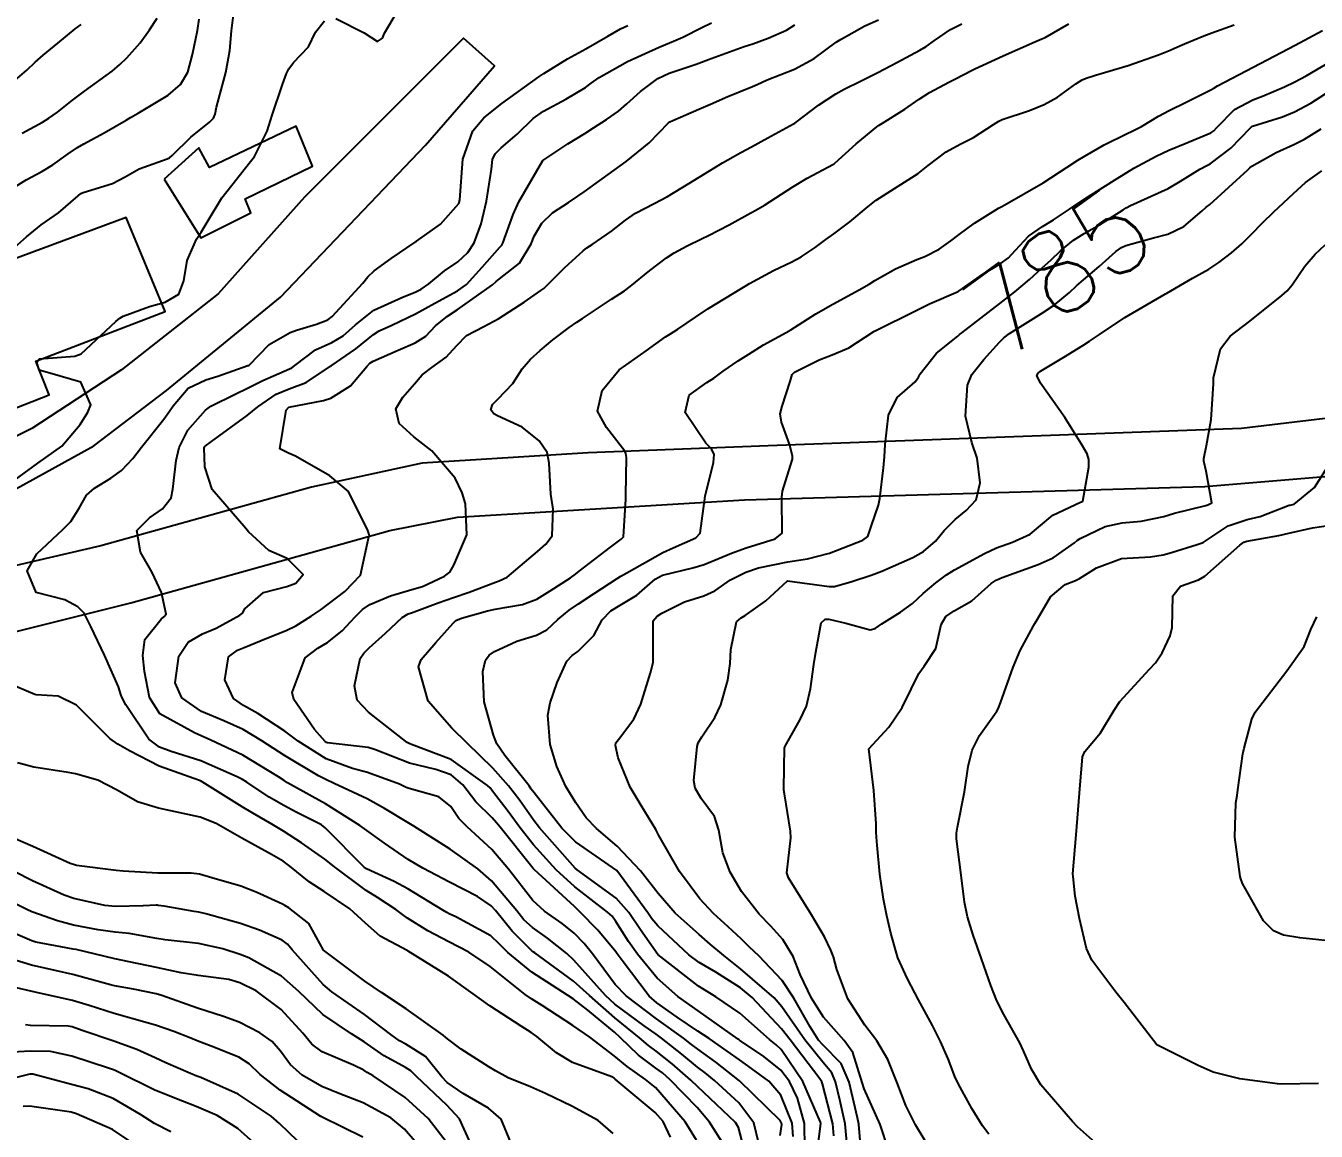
# Model space of a CAD drawing. Header units: metres. Extents: x 318500 to 325275, y 7408834 to 7428799.
# Drawn here: x 322511.4 to 322573.3, y 7422162.9 to 7422215.9 of the extents above; entities that cross this region are included whole.
import ezdxf
from ezdxf.enums import TextEntityAlignment as Align

# ---------------------------------------------------------------- set-up
doc = ezdxf.new("R2010")
doc.units = ezdxf.units.M
doc.header["$MEASUREMENT"] = 0
for name, color, linetype in [('Cotas', 45, 'Continuous'), ('Curvas de Nivel 1m', 11, 'Continuous'), ('Curvas de Nivel 5m', 15, 'Continuous'), ('Edificações', 30, 'Continuous'), ('Vias Primárias', 230, 'Continuous'), ('Vias Secundárias', 230, 'Continuous')]:
    doc.layers.add(name, color=color, linetype=linetype)
doc.styles.add('Style-STANDARD', font='STANDARD.shx')

msp = doc.modelspace()

# ---------------------------------------------------------------- linework, layer by layer
at = {"layer": 'Curvas de Nivel 1m', "flags": 128}
for points, elevation in [([(322510.261, 7422207.788), (322511.41, 7422208.512), (322512.157, 7422208.914), (322512.688, 7422209.229), (322513.426, 7422209.747), (322513.862, 7422210.056), (322514.178, 7422210.241), (322515.144, 7422210.767), (322516.195, 7422211.376), (322516.409, 7422211.495), (322516.775, 7422211.701), (322518.209, 7422212.568), (322518.808, 7422213.08), (322519.152, 7422213.671), (322519.385, 7422214.516), (322519.616, 7422215.666), (322519.709, 7422216.214)], 773), ([(322510.73, 7422205.162), (322511.426, 7422205.77), (322512.126, 7422206.343), (322512.965, 7422206.918), (322513.897, 7422207.742), (322514.031, 7422207.851), (322514.142, 7422207.903), (322515.543, 7422208.326), (322516.154, 7422208.652), (322516.822, 7422209.038), (322518.167, 7422209.507), (322518.285, 7422209.562), (322518.413, 7422209.678), (322519.301, 7422210.551), (322520.194, 7422211.269), (322520.39, 7422211.465), (322520.462, 7422211.656), (322520.535, 7422211.987), (322520.988, 7422213.648), (322521.166, 7422214.716), (322521.245, 7422215.645), (322521.363, 7422216.544)], 774), ([(322511.219, 7422210.74), (322512.193, 7422211.268), (322512.494, 7422211.459), (322512.906, 7422211.753), (322513.624, 7422212.327), (322514.21, 7422212.765), (322515.533, 7422213.72), (322515.902, 7422214.038), (322516.23, 7422214.359), (322516.872, 7422215.069), (322517.316, 7422215.694), (322517.691, 7422216.256)], 772), ([(322547.551, 7422162.689), (322547.631, 7422163.207), (322547.626, 7422163.279), (322547.562, 7422163.407), (322545.608, 7422165.31), (322544.475, 7422166.197), (322543.605, 7422166.819), (322543.309, 7422167.045), (322542.922, 7422167.347), (322541.624, 7422168.286), (322540.172, 7422169.382), (322539.648, 7422169.919), (322538.556, 7422171.401), (322538.157, 7422171.887), (322537.68, 7422172.384), (322537.109, 7422172.85), (322536.265, 7422173.434), (322535.698, 7422173.95), (322534.534, 7422175.458), (322533.734, 7422176.405), (322532.544, 7422177.482), (322532.157, 7422177.889), (322531.76, 7422178.458), (322531.189, 7422178.93), (322529.768, 7422179.319), (322529.625, 7422179.378), (322529.313, 7422179.527), (322527.778, 7422180.089), (322527.058, 7422180.28), (322525.788, 7422180.744), (322524.45, 7422181.59), (322523.807, 7422182.078), (322522.518, 7422182.921), (322521.825, 7422183.3), (322521.346, 7422183.635), (322520.938, 7422184.54), (322521.109, 7422185.637), (322521.536, 7422185.952), (322521.857, 7422186.091), (322522.939, 7422186.538), (322523.87, 7422186.906), (322524.336, 7422187.13), (322525.079, 7422187.588), (322525.557, 7422187.912), (322525.889, 7422188.155), (322526.691, 7422188.775), (322527.44, 7422189.557), (322527.853, 7422191.475), (322527.837, 7422191.551), (322527.793, 7422191.692), (322526.868, 7422193.566), (322525.971, 7422194.311), (322524.32, 7422195.261), (322523.987, 7422195.408), (322523.563, 7422195.606), (322523.867, 7422197.46), (322523.993, 7422197.6), (322525.665, 7422197.934), (322526.017, 7422198.045), (322526.962, 7422198.63), (322527.734, 7422199.555), (322527.884, 7422199.711), (322528.044, 7422199.808), (322529.243, 7422200.341), (322530.058, 7422200.689), (322530.566, 7422201.011), (322531.033, 7422201.51), (322531.603, 7422201.976), (322532.078, 7422202.277), (322533.768, 7422203.475), (322533.937, 7422203.627), (322534.094, 7422203.768), (322535.051, 7422204.511), (322535.62, 7422205.447), (322535.767, 7422205.804), (322536.135, 7422206.43), (322536.645, 7422206.932), (322537.407, 7422207.427), (322537.855, 7422207.721), (322538.155, 7422207.934), (322540.17, 7422209.39), (322541.274, 7422210.283), (322542.198, 7422211.236), (322542.266, 7422211.292), (322542.41, 7422211.358), (322543.664, 7422211.89), (322544.212, 7422212.143), (322545.041, 7422212.504), (322546.225, 7422212.983), (322546.448, 7422213.085), (322546.933, 7422213.299), (322548.235, 7422213.82), (322549.183, 7422214.328), (322550.248, 7422215.103), (322550.478, 7422215.257), (322551.612, 7422215.887), (322552.264, 7422216.185)], 779), ([(322510.209, 7422212.704), (322511.438, 7422213.772), (322511.842, 7422214.15), (322512.231, 7422214.49), (322512.93, 7422215.062), (322513.751, 7422215.745), (322514.039, 7422215.956)], 771), ([(322545.27, 7422161.576), (322544.17, 7422163.324), (322543.57, 7422164.025), (322542.276, 7422165.35), (322541.92, 7422165.683), (322541.596, 7422165.917), (322540.76, 7422166.531), (322539.88, 7422167.386), (322539.614, 7422167.639), (322538.331, 7422168.701), (322537.637, 7422169.237), (322537.359, 7422169.414), (322535.656, 7422170.52), (322534.507, 7422171.457), (322534.092, 7422171.881), (322533.678, 7422172.254), (322532.003, 7422173.17), (322531.688, 7422173.315), (322531.574, 7422173.377), (322531.381, 7422173.495), (322529.705, 7422174.513), (322529.048, 7422174.868), (322527.719, 7422175.473), (322527.606, 7422175.551), (322525.748, 7422177.434), (322525.564, 7422177.573), (322524.354, 7422178.189), (322523.759, 7422178.504), (322523.064, 7422178.911), (322521.98, 7422179.627), (322521.772, 7422179.754), (322521.525, 7422179.881), (322519.785, 7422180.647), (322518.365, 7422181.098), (322517.794, 7422181.307), (322517.291, 7422181.688), (322516.19, 7422183.339), (322515.991, 7422183.708), (322515.949, 7422183.826), (322515.835, 7422184.205), (322515.168, 7422185.717), (322514.501, 7422187.093), (322514.181, 7422187.727), (322513.885, 7422188.039), (322513.266, 7422188.363), (322511.894, 7422188.722), (322511.452, 7422189.767), (322511.918, 7422190.576), (322513.165, 7422191.741), (322513.547, 7422192.125), (322513.946, 7422192.764), (322514.298, 7422193.383), (322514.686, 7422193.723), (322515.474, 7422194.209), (322515.973, 7422194.576), (322516.529, 7422195.154), (322516.94, 7422195.696), (322518.004, 7422197.035), (322518.275, 7422197.41), (322518.45, 7422197.676), (322519.18, 7422198.511), (322520.029, 7422198.911), (322520.589, 7422199.094), (322522.04, 7422199.599), (322522.06, 7422199.609), (322522.091, 7422199.629), (322523.059, 7422200.611), (322524.064, 7422201.188), (322524.365, 7422201.298), (322525.32, 7422201.588), (322525.865, 7422201.79), (322526.074, 7422201.95), (322527.554, 7422203.558), (322527.794, 7422203.856), (322528.099, 7422204.151), (322528.905, 7422204.741), (322530.057, 7422205.521), (322530.093, 7422205.548), (322530.121, 7422205.562), (322531.267, 7422206.375), (322532.148, 7422207.379), (322532.181, 7422207.468), (322532.189, 7422207.499), (322532.193, 7422207.542), (322532.345, 7422209.497), (322532.825, 7422210.856), (322533.355, 7422211.483), (322534.207, 7422212.162), (322535.981, 7422213.444), (322536.232, 7422213.605), (322537.362, 7422214.305), (322538.244, 7422214.789), (322539.296, 7422215.404), (322539.896, 7422215.755), (322540.258, 7422215.905)], 776), ([(322546.02, 7422161.303), (322545.556, 7422163.072), (322545.413, 7422163.311), (322543.586, 7422165.038), (322543.273, 7422165.335), (322542.374, 7422166.129), (322541.604, 7422166.726), (322541.247, 7422167.006), (322540.809, 7422167.372), (322539.624, 7422168.33), (322538.407, 7422169.402), (322537.65, 7422170.088), (322535.788, 7422171.438), (322535.718, 7422171.487), (322535.671, 7422171.525), (322534.71, 7422172.484), (322533.914, 7422173.467), (322533.694, 7422173.704), (322533.039, 7422174.137), (322531.71, 7422174.837), (322530.417, 7422175.51), (322529.726, 7422175.916), (322528.58, 7422176.694), (322527.746, 7422177.302), (322527.4, 7422177.553), (322525.76, 7422178.582), (322525.125, 7422178.941), (322523.938, 7422179.597), (322523.772, 7422179.701), (322523.502, 7422179.876), (322521.789, 7422180.925), (322520.258, 7422181.645), (322519.803, 7422181.843), (322519.474, 7422181.986), (322517.818, 7422182.906), (322517.313, 7422183.688), (322517.084, 7422184.933), (322517.001, 7422185.693), (322517.093, 7422186.46), (322517.877, 7422187.45), (322518.009, 7422187.548), (322518.122, 7422187.676), (322517.896, 7422188.724), (322517.451, 7422189.687), (322516.884, 7422190.66), (322516.719, 7422191.698), (322517.325, 7422192.303), (322517.946, 7422192.734), (322518.361, 7422193.267), (322518.445, 7422193.675), (322518.607, 7422195.047), (322518.742, 7422195.672), (322519.161, 7422196.506), (322520.008, 7422197.47), (322520.268, 7422197.656), (322521.433, 7422198.224), (322522.023, 7422198.511), (322522.756, 7422198.892), (322524.038, 7422199.448), (322524.144, 7422199.494), (322524.287, 7422199.598), (322525.277, 7422200.362), (322526.057, 7422200.713), (322526.609, 7422201.025), (322527.203, 7422201.563), (322528.077, 7422202.262), (322529.424, 7422202.87), (322530.086, 7422203.139), (322530.339, 7422203.266), (322530.715, 7422203.514), (322531.46, 7422204.146), (322532.106, 7422204.584), (322532.581, 7422205.025), (322532.884, 7422205.489), (322533.219, 7422206.398), (322533.483, 7422207.48), (322533.715, 7422209.027), (322533.771, 7422209.476), (322533.889, 7422209.76), (322534.179, 7422210.044), (322534.955, 7422210.692), (322535.72, 7422211.447), (322536.206, 7422211.807), (322537.275, 7422212.369), (322538.223, 7422212.937), (322538.5, 7422213.142), (322538.879, 7422213.41), (322540.238, 7422214.186), (322541.751, 7422214.873), (322542.247, 7422215.076), (322542.449, 7422215.157), (322542.886, 7422215.354), (322543.796, 7422215.805), (322544.26, 7422216.035)], 777), ([(322546.532, 7422162.309), (322546.294, 7422163.299), (322545.574, 7422164.252), (322544.406, 7422165.322), (322543.955, 7422165.687), (322543.596, 7422165.966), (322542.839, 7422166.584), (322541.872, 7422167.357), (322541.613, 7422167.549), (322541.038, 7422167.95), (322539.634, 7422168.979), (322539.178, 7422169.395), (322537.665, 7422171.091), (322537.332, 7422171.415), (322536.395, 7422172.15), (322535.682, 7422172.666), (322535.273, 7422173.033), (322534.928, 7422173.451), (322533.711, 7422174.889), (322533.063, 7422175.477), (322531.734, 7422176.414), (322529.997, 7422177.516), (322529.839, 7422177.608), (322529.751, 7422177.658), (322528.59, 7422178.369), (322527.763, 7422178.821), (322526.17, 7422179.566), (322525.773, 7422179.749), (322525.421, 7422179.93), (322523.79, 7422180.913), (322522.704, 7422181.616), (322521.808, 7422182.154), (322520.892, 7422182.561), (322519.82, 7422183.016), (322518.875, 7422183.664), (322518.553, 7422184.385), (322518.725, 7422185.667), (322519.174, 7422186.347), (322519.866, 7422186.734), (322520.509, 7422187.006), (322521.658, 7422187.632), (322521.777, 7422187.736), (322521.885, 7422187.934), (322522.786, 7422188.727), (322523.901, 7422189.01), (322524.338, 7422189.161), (322524.692, 7422189.592), (322523.917, 7422190.349), (322523.049, 7422190.741), (322522.071, 7422191.628), (322521.933, 7422191.797), (322520.325, 7422193.655), (322519.976, 7422194.749), (322519.938, 7422195.661), (322519.951, 7422195.7), (322519.991, 7422195.739), (322520.298, 7422195.96), (322522.006, 7422197.213), (322522.517, 7422197.622), (322523.394, 7422198.234), (322524.023, 7422198.486), (322524.832, 7422198.788), (322526.002, 7422199.58), (322526.025, 7422199.595), (322527.212, 7422200.403), (322528.063, 7422201.095), (322528.337, 7422201.275), (322528.932, 7422201.537), (322530.076, 7422202.086), (322530.997, 7422202.595), (322532.087, 7422203.178), (322532.516, 7422203.494), (322533.266, 7422204.319), (322534.117, 7422205.273), (322534.212, 7422205.375), (322534.267, 7422205.468), (322534.748, 7422206.853), (322535.033, 7422207.457), (322536.17, 7422209.44), (322537.372, 7422210.238), (322538.19, 7422210.737), (322538.607, 7422211.001), (322539.222, 7422211.405), (322539.799, 7422211.803), (322540.211, 7422212.147), (322540.86, 7422212.741), (322541.689, 7422213.368), (322542.233, 7422213.62), (322543.527, 7422214.057), (322544.24, 7422214.321), (322545.824, 7422214.894), (322546.247, 7422215.034), (322546.976, 7422215.299), (322547.852, 7422215.691), (322548.26, 7422215.939)], 778), ([(322548.735, 7422162.075), (322548.717, 7422163.268), (322548.381, 7422164.469), (322548.004, 7422165.276), (322547.595, 7422165.81), (322546.776, 7422166.466), (322545.61, 7422167.261), (322545.582, 7422167.282), (322545.538, 7422167.311), (322543.63, 7422168.657), (322542.647, 7422169.35), (322541.653, 7422170.228), (322540.719, 7422171.374), (322540.29, 7422171.994), (322539.685, 7422172.938), (322539.494, 7422173.198), (322539.274, 7422173.396), (322537.708, 7422174.614), (322536.815, 7422175.429), (322535.738, 7422176.622), (322535.075, 7422177.45), (322534.513, 7422178.214), (322533.767, 7422179.2), (322533.646, 7422179.349), (322533.522, 7422179.474), (322531.788, 7422180.706), (322529.884, 7422181.434), (322529.799, 7422181.457), (322529.677, 7422181.522), (322527.822, 7422182.99), (322527.273, 7422183.556), (322527.152, 7422184.242), (322527.42, 7422185.554), (322527.593, 7422185.814), (322527.858, 7422186.062), (322528.631, 7422186.777), (322529.439, 7422187.527), (322529.714, 7422187.691), (322529.883, 7422187.752), (322531.165, 7422188.233), (322531.895, 7422188.486), (322532.647, 7422188.74), (322533.906, 7422189.22), (322534.09, 7422189.285), (322534.474, 7422189.462), (322535.922, 7422190.68), (322536.324, 7422191.038), (322536.632, 7422191.433), (322536.671, 7422192.71), (322536.563, 7422193.434), (322536.488, 7422194.929), (322536.393, 7422195.436), (322535.996, 7422195.997), (322535.191, 7422196.641), (322534.007, 7422197.194), (322533.821, 7422197.286), (322533.677, 7422197.475), (322533.759, 7422197.728), (322534.018, 7422197.994), (322534.747, 7422198.742), (322535.193, 7422199.453), (322535.58, 7422199.914), (322536.053, 7422200.33), (322536.658, 7422200.837), (322537.445, 7422201.426), (322537.81, 7422201.685), (322538.074, 7422201.863), (322539.465, 7422202.78), (322540.088, 7422203.183), (322540.36, 7422203.386), (322541.313, 7422204.161), (322542.111, 7422204.769), (322542.468, 7422205.003), (322543.105, 7422205.35), (322543.791, 7422205.677), (322544.127, 7422205.838), (322545.109, 7422206.352), (322546.144, 7422206.925), (322546.392, 7422207.061), (322546.799, 7422207.3), (322548.159, 7422208.177), (322548.845, 7422208.591), (322550.111, 7422209.261), (322550.149, 7422209.282), (322550.171, 7422209.301), (322551.195, 7422210.235), (322552.197, 7422211.044), (322552.303, 7422211.124), (322552.458, 7422211.226), (322553.531, 7422211.89), (322554.218, 7422212.374), (322554.717, 7422212.701), (322555.635, 7422213.186), (322556.029, 7422213.385), (322556.233, 7422213.491), (322556.896, 7422213.829), (322558.243, 7422214.46), (322559.758, 7422215.127), (322560.106, 7422215.269), (322560.253, 7422215.33), (322561.39, 7422215.981)], 781), ([(322549.283, 7422161.513), (322549.502, 7422163.261), (322549.494, 7422163.327), (322548.638, 7422165.27), (322547.605, 7422166.809), (322547.363, 7422167.039), (322547.048, 7422167.288), (322545.629, 7422168.546), (322544.465, 7422169.328), (322543.648, 7422169.846), (322541.684, 7422171.36), (322540.856, 7422172.546), (322540.296, 7422173.381), (322539.7, 7422174.057), (322537.816, 7422175.419), (322537.721, 7422175.504), (322536.023, 7422177.437), (322535.753, 7422177.786), (322535.067, 7422178.754), (322534.539, 7422179.458), (322533.782, 7422180.302), (322532.558, 7422181.489), (322531.811, 7422182.21), (322530.687, 7422183.511), (322530.211, 7422185.151), (322530.341, 7422185.515), (322531.046, 7422186.324), (322531.876, 7422187.255), (322532.002, 7422187.375), (322532.285, 7422187.494), (322533.522, 7422187.839), (322533.887, 7422187.921), (322535.199, 7422188.141), (322535.894, 7422188.401), (322536.536, 7422188.798), (322537.507, 7422189.424), (322537.738, 7422189.595), (322537.913, 7422189.736), (322539.416, 7422190.889), (322539.929, 7422191.272), (322540.038, 7422191.388), (322540.155, 7422193.19), (322540.153, 7422193.387), (322540.184, 7422195.191), (322540.162, 7422195.387), (322540.104, 7422195.501), (322539.993, 7422195.641), (322539.227, 7422196.627), (322538.795, 7422197.408), (322539.028, 7422198.401), (322539.845, 7422199.393), (322539.956, 7422199.477), (322540.042, 7422199.534), (322541.126, 7422200.302), (322542.064, 7422200.975), (322542.297, 7422201.127), (322542.654, 7422201.354), (322543.491, 7422201.93), (322544.08, 7422202.315), (322545.725, 7422203.315), (322545.95, 7422203.454), (322546.093, 7422203.541), (322547.231, 7422204.165), (322548.109, 7422204.575), (322548.565, 7422204.823), (322549.232, 7422205.269), (322549.746, 7422205.643), (322550.13, 7422205.923), (322550.899, 7422206.488), (322551.768, 7422207.236), (322552.153, 7422207.531), (322553.032, 7422208.091), (322554.166, 7422208.812), (322554.658, 7422209.195), (322555.516, 7422209.851), (322556.186, 7422210.219), (322556.826, 7422210.535), (322557.788, 7422211.156), (322558.035, 7422211.32), (322558.204, 7422211.395), (322559.509, 7422211.833), (322560.215, 7422212.128), (322560.856, 7422212.478), (322561.728, 7422213.105), (322562.039, 7422213.295), (322562.233, 7422213.381), (322562.666, 7422213.525), (322564.239, 7422213.989), (322565.693, 7422214.497), (322566.247, 7422214.727), (322566.461, 7422214.825), (322566.942, 7422215.033), (322567.868, 7422215.412), (322568.258, 7422215.561), (322569.323, 7422215.945)], 782), ([(322550.129, 7422162.674), (322550.084, 7422163.252), (322549.589, 7422165.169), (322549.55, 7422165.26), (322549.457, 7422165.396), (322548.038, 7422167.276), (322547.618, 7422167.805), (322546.207, 7422169.302), (322545.647, 7422169.77), (322544.471, 7422170.514), (322543.665, 7422170.987), (322543.183, 7422171.345), (322541.684, 7422172.741), (322541.404, 7422173.081), (322541.207, 7422173.367), (322539.72, 7422175.39), (322537.74, 7422176.771), (322537.081, 7422177.427), (322535.767, 7422179.108), (322535.625, 7422179.299), (322535.516, 7422179.444), (322534.354, 7422180.899), (322533.975, 7422181.467), (322533.806, 7422181.878), (322533.36, 7422183.477), (322533.302, 7422184.935), (322533.423, 7422185.476), (322533.61, 7422185.718), (322533.856, 7422185.888), (322534.929, 7422186.389), (322535.868, 7422186.671), (322536.375, 7422186.933), (322536.898, 7422187.43), (322537.435, 7422187.877), (322537.891, 7422188.182), (322538.632, 7422188.676), (322539.737, 7422189.393), (322539.911, 7422189.497), (322540.199, 7422189.672), (322541.923, 7422190.641), (322542.423, 7422190.857), (322543.51, 7422191.344), (322543.714, 7422191.562), (322543.96, 7422193.34), (322544.366, 7422194.953), (322544.396, 7422195.334), (322544.266, 7422195.609), (322543.995, 7422195.876), (322542.996, 7422197.35), (322543.193, 7422198.178), (322544.032, 7422198.784), (322544.377, 7422198.993), (322544.818, 7422199.328), (322545.538, 7422199.827), (322546.053, 7422200.148), (322546.761, 7422200.598), (322548.018, 7422201.281), (322548.07, 7422201.309), (322549.265, 7422202.081), (322550.083, 7422202.547), (322551.343, 7422203.241), (322551.818, 7422203.511), (322552.097, 7422203.678), (322553.077, 7422204.244), (322554.112, 7422204.681), (322554.486, 7422204.825), (322555.176, 7422205.189), (322555.732, 7422205.578), (322556.131, 7422205.888), (322556.875, 7422206.433), (322558.018, 7422207.152), (322558.151, 7422207.221), (322558.32, 7422207.315), (322560.162, 7422208.367), (322561.312, 7422209.109), (322561.829, 7422209.45), (322562.178, 7422209.658), (322563.082, 7422210.191), (322564.195, 7422210.735), (322564.429, 7422210.834), (322564.877, 7422211.06), (322565.698, 7422211.557), (322566.212, 7422211.832), (322567.016, 7422212.234), (322568.227, 7422212.842), (322568.34, 7422212.906), (322568.522, 7422213.016), (322570.239, 7422213.912), (322572.25, 7422214.97), (322573.55, 7422215.661)], 783), ([(322550.776, 7422162.007), (322550.675, 7422163.243), (322550.423, 7422164.401), (322550.215, 7422165.251), (322550.03, 7422165.689), (322549.599, 7422166.205), (322548.741, 7422167.269), (322547.634, 7422168.857), (322547.266, 7422169.286), (322545.66, 7422170.674), (322544.851, 7422171.322), (322544.206, 7422171.863), (322543.68, 7422172.322), (322542.529, 7422173.352), (322541.704, 7422174.285), (322540.863, 7422175.373), (322539.738, 7422176.563), (322538.751, 7422177.405), (322538.261, 7422177.918), (322537.762, 7422178.636), (322537.284, 7422179.425), (322536.842, 7422180.371), (322536.531, 7422181.433), (322536.421, 7422182.834), (322536.524, 7422183.433), (322536.86, 7422184.41), (322537.323, 7422185.425), (322537.584, 7422185.693), (322537.857, 7422185.896), (322538.618, 7422186.66), (322539.017, 7422187.403), (322539.435, 7422187.848), (322539.891, 7422188.111), (322540.683, 7422188.593), (322541.56, 7422189.365), (322541.912, 7422189.556), (322543.364, 7422189.897), (322543.917, 7422190.063), (322545.216, 7422190.614), (322545.926, 7422190.868), (322547.317, 7422191.289), (322547.656, 7422191.563), (322547.639, 7422193.285), (322547.673, 7422193.576), (322547.979, 7422194.562), (322548.154, 7422195.112), (322548.151, 7422195.278), (322547.996, 7422195.831), (322547.614, 7422196.894), (322547.553, 7422197.287), (322547.648, 7422197.653), (322548.033, 7422198.844), (322548.138, 7422199.18), (322548.24, 7422199.278), (322549.432, 7422199.883), (322550.053, 7422200.123), (322550.854, 7422200.453), (322552.04, 7422201.23), (322552.07, 7422201.253), (322552.116, 7422201.275), (322554.08, 7422202.242), (322554.712, 7422202.566), (322556.09, 7422203.148), (322556.144, 7422203.179), (322557.276, 7422203.989), (322558.11, 7422204.478), (322558.495, 7422204.763), (322558.835, 7422205.139), (322559.453, 7422205.807), (322560.137, 7422206.27), (322560.662, 7422206.595), (322561.426, 7422207.107), (322562.155, 7422207.591), (322563.58, 7422208.495), (322564.168, 7422208.855), (322564.515, 7422209.065), (322565.579, 7422209.649), (322566.183, 7422209.93), (322566.965, 7422210.256), (322568.196, 7422210.761), (322568.353, 7422210.862), (322568.494, 7422211.016), (322569.34, 7422211.876), (322570.22, 7422212.348), (322570.685, 7422212.521), (322571.728, 7422212.968), (322572.233, 7422213.213), (322572.779, 7422213.498), (322574.244, 7422214.359)], 784), ([(322552.753, 7422162.001), (322552.344, 7422163.218), (322551.585, 7422164.929), (322551.494, 7422165.231), (322551.034, 7422166.668), (322550.628, 7422167.245), (322549.626, 7422168.359), (322549.056, 7422169.266), (322548.521, 7422170.407), (322548.172, 7422171.275), (322547.678, 7422172.084), (322547.112, 7422172.716), (322546.551, 7422173.297), (322545.706, 7422174.385), (322545.159, 7422175.318), (322544.814, 7422176.243), (322544.609, 7422177.327), (322544.404, 7422177.978), (322543.765, 7422178.851), (322543.482, 7422179.343), (322543.414, 7422179.705), (322543.579, 7422181.342), (322543.632, 7422181.513), (322543.807, 7422181.796), (322544.425, 7422182.727), (322544.713, 7422183.327), (322545.042, 7422184.522), (322545.161, 7422185.32), (322545.187, 7422185.993), (322545.457, 7422187.316), (322545.692, 7422187.503), (322545.885, 7422187.615), (322546.866, 7422188.325), (322547.91, 7422189.28), (322549.906, 7422189.002), (322550.16, 7422189.002), (322550.996, 7422189.244), (322551.913, 7422189.55), (322552.433, 7422189.74), (322553.922, 7422190.396), (322554.426, 7422190.694), (322555.002, 7422191.189), (322555.423, 7422191.7), (322555.946, 7422192.219), (322556.479, 7422192.645), (322556.95, 7422193.165), (322557.149, 7422193.985), (322556.996, 7422195.165), (322556.737, 7422195.908), (322556.437, 7422197.174), (322556.539, 7422198.666), (322556.741, 7422199.169), (322557.312, 7422199.9), (322558.064, 7422200.727), (322558.275, 7422200.939), (322558.547, 7422201.143), (322560.08, 7422202.106), (322560.694, 7422202.504), (322561.428, 7422203.107), (322561.77, 7422203.428), (322562.099, 7422203.715), (322562.848, 7422204.35), (322563.645, 7422205.077), (322563.926, 7422205.27), (322564.124, 7422205.354), (322565.457, 7422205.723), (322566.133, 7422205.91), (322566.907, 7422206.264), (322567.791, 7422207.024), (322567.982, 7422207.192), (322568.153, 7422207.331), (322569.971, 7422208.993), (322570.078, 7422209.085), (322570.173, 7422209.161), (322571.334, 7422209.821), (322572.189, 7422210.202), (322572.698, 7422210.45), (322573.484, 7422210.947)], 786), ([(322554.829, 7422161.898), (322554.048, 7422163.195), (322553.574, 7422164.124), (322553.162, 7422165.206), (322552.717, 7422166.329), (322552.184, 7422167.221), (322551.621, 7422167.978), (322550.798, 7422169.243), (322550.273, 7422170.639), (322550.107, 7422171.253), (322549.992, 7422171.574), (322549.679, 7422172.208), (322549.065, 7422173.266), (322547.96, 7422175.034), (322547.874, 7422175.278), (322548.067, 7422176.955), (322548.057, 7422177.277), (322547.768, 7422179.073), (322547.736, 7422179.246), (322547.734, 7422179.281), (322547.729, 7422179.322), (322547.763, 7422181.281), (322547.774, 7422181.307), (322547.801, 7422181.359), (322548.496, 7422182.598), (322548.816, 7422183.27), (322549.013, 7422184.094), (322549.168, 7422185.267), (322549.258, 7422185.867), (322549.522, 7422187.264), (322549.709, 7422187.436), (322549.883, 7422187.444), (322550.7, 7422187.248), (322551.876, 7422186.935), (322552.108, 7422186.995), (322552.432, 7422187.222), (322553.324, 7422187.773), (322553.895, 7422188.189), (322554.417, 7422188.68), (322555.011, 7422189.189), (322555.53, 7422189.568), (322555.916, 7422189.808), (322557.353, 7422190.587), (322557.927, 7422190.855), (322558.69, 7422191.139), (322559.548, 7422191.514), (322559.941, 7422191.849), (322560.632, 7422192.431), (322561.959, 7422193.054), (322561.995, 7422193.064), (322562.069, 7422193.098), (322562.347, 7422194.732), (322562.353, 7422195.095), (322562.273, 7422195.376), (322561.997, 7422195.833), (322561.202, 7422197.108), (322560.034, 7422198.753), (322559.857, 7422199.123), (322559.92, 7422199.243), (322560.043, 7422199.332), (322561.15, 7422200.013), (322562.062, 7422200.562), (322562.39, 7422200.77), (322562.858, 7422201.088), (322564.078, 7422201.903), (322566.03, 7422203.041), (322566.066, 7422203.064), (322566.091, 7422203.074), (322567.331, 7422203.799), (322568.108, 7422204.227), (322568.586, 7422204.54), (322569.189, 7422205.004), (322569.688, 7422205.435), (322570.133, 7422205.884), (322570.675, 7422206.449), (322571.225, 7422206.974), (322572.159, 7422207.845), (322572.745, 7422208.374), (322573.519, 7422208.947)], 787), ([(322557.554, 7422162.753), (322557.257, 7422163.155), (322556.75, 7422163.985), (322556.092, 7422165.172), (322555.932, 7422165.513), (322555.602, 7422166.363), (322555.246, 7422167.184), (322554.851, 7422167.958), (322554.187, 7422169.195), (322553.655, 7422170.191), (322553.204, 7422171.207), (322552.854, 7422172.384), (322552.664, 7422173.215), (322552.504, 7422174.02), (322552.338, 7422175.221), (322552.184, 7422176.782), (322552.163, 7422177.224), (322552.156, 7422177.626), (322552.043, 7422179.226), (322551.8, 7422181.23), (322552.766, 7422182.265), (322553.401, 7422183.206), (322553.839, 7422184.081), (322554.198, 7422184.845), (322554.467, 7422185.194), (322555.016, 7422186.036), (322555.282, 7422187.186), (322555.492, 7422187.578), (322555.89, 7422187.847), (322556.747, 7422188.317), (322557.669, 7422189.154), (322557.912, 7422189.313), (322558.203, 7422189.436), (322559.919, 7422190.069), (322560.651, 7422190.384), (322561.66, 7422191.103), (322561.806, 7422191.227), (322561.933, 7422191.311), (322563.134, 7422191.891), (322563.945, 7422192.069), (322564.861, 7422192.141), (322565.95, 7422192.372), (322566.466, 7422192.521), (322567.958, 7422192.892), (322568.059, 7422192.918), (322568.256, 7422193.016), (322567.983, 7422194.542), (322567.861, 7422195.021), (322567.861, 7422195.152), (322567.998, 7422195.777), (322568.219, 7422197.017), (322568.327, 7422198.724), (322568.335, 7422199.016), (322568.663, 7422200.409), (322569.132, 7422201.004), (322570.077, 7422201.724), (322571.609, 7422202.967), (322571.864, 7422203.193), (322572.098, 7422203.481), (322572.701, 7422204.364), (322573.207, 7422204.949), (322573.683, 7422205.388)], 788), ([(322563.537, 7422161.565), (322561.818, 7422163.096), (322561.564, 7422163.36), (322560.053, 7422165.115), (322559.597, 7422165.86), (322559.227, 7422166.747), (322559.044, 7422167.128), (322558.279, 7422168.492), (322557.947, 7422169.145), (322557.651, 7422169.883), (322557.203, 7422171.157), (322556.805, 7422172.287), (322556.535, 7422173.167), (322556.4, 7422173.869), (322556.239, 7422175.172), (322556.012, 7422176.91), (322556.008, 7422177.176), (322556.051, 7422177.473), (322556.39, 7422179.171), (322556.573, 7422180.383), (322556.758, 7422181.166), (322557.111, 7422181.86), (322557.826, 7422182.868), (322557.94, 7422183.036), (322557.999, 7422183.147), (322558.112, 7422183.425), (322558.731, 7422185.137), (322559.058, 7422185.937), (322559.697, 7422187.123), (322559.769, 7422187.234), (322559.885, 7422187.444), (322560.509, 7422188.506), (322561.211, 7422189.107), (322561.716, 7422189.298), (322561.913, 7422189.388), (322562.726, 7422189.896), (322563.923, 7422190.345), (322565.314, 7422190.439), (322565.925, 7422190.533), (322566.319, 7422190.643), (322567.549, 7422191.024), (322567.837, 7422191.115), (322567.932, 7422191.175), (322569.026, 7422191.921), (322569.948, 7422192.219), (322570.566, 7422192.366), (322571.959, 7422192.905), (322572.003, 7422192.916), (322572.205, 7422192.958), (322573.17, 7422193.75), (322573.923, 7422194.941)], 789), ([(322573.681, 7422172.035), (322572.467, 7422172.168), (322571.683, 7422172.284), (322571.212, 7422172.494), (322570.721, 7422172.975), (322569.717, 7422174.762), (322569.638, 7422174.991), (322569.604, 7422175.11), (322569.346, 7422176.996), (322569.408, 7422178.637), (322569.463, 7422178.995), (322569.503, 7422179.266), (322569.735, 7422180.991), (322569.747, 7422181.045), (322569.804, 7422181.257), (322570.163, 7422182.646), (322570.331, 7422182.982), (322571.85, 7422184.96), (322572.684, 7422186.136), (322573.003, 7422186.949), (322573.285, 7422187.55)], 791), ([(322542.297, 7422162.601), (322541.947, 7422163.354), (322541.566, 7422163.793), (322539.643, 7422165.389), (322539.615, 7422165.414), (322539.59, 7422165.431), (322539.488, 7422165.494), (322537.598, 7422166.183), (322536.833, 7422166.652), (322535.883, 7422167.436), (322535.613, 7422167.63), (322535.137, 7422167.927), (322533.631, 7422168.896), (322532.831, 7422169.478), (322531.652, 7422170.318), (322529.728, 7422171.519), (322529.69, 7422171.539), (322529.67, 7422171.55), (322528.387, 7422172.249), (322527.683, 7422172.862), (322526.927, 7422173.558), (322525.702, 7422174.38), (322524.978, 7422174.85), (322524.053, 7422175.595), (322523.724, 7422175.841), (322523.175, 7422176.162), (322521.74, 7422176.935), (322520.522, 7422177.642), (322519.753, 7422177.95), (322518.343, 7422178.258), (322517.757, 7422178.377), (322516.746, 7422178.682), (322515.765, 7422179.244), (322514.846, 7422179.719), (322513.774, 7422180.027), (322513.417, 7422180.094), (322511.779, 7422180.342), (322510.995, 7422180.558)], 774), ([(322539.551, 7422162.774), (322538.829, 7422163.397), (322537.57, 7422164.09), (322536.308, 7422164.7), (322535.584, 7422165.014), (322534.513, 7422165.456), (322533.909, 7422165.781), (322533.595, 7422165.983), (322532.268, 7422166.819), (322531.608, 7422167.317), (322531.512, 7422167.394), (322531.392, 7422167.493), (322529.628, 7422168.753), (322528.445, 7422169.538), (322527.648, 7422170.084), (322525.67, 7422171.57), (322524.957, 7422172.855), (322524.008, 7422173.595), (322523.803, 7422173.71), (322523.693, 7422173.771), (322522.44, 7422174.358), (322521.705, 7422174.647), (322520.308, 7422175.047), (322519.713, 7422175.214), (322519.319, 7422175.261), (322517.714, 7422175.264), (322516.056, 7422175.364), (322515.715, 7422175.397), (322513.815, 7422175.632), (322513.719, 7422175.655), (322513.519, 7422175.733), (322511.732, 7422176.543), (322510.409, 7422177.111)], 773), ([(322534.648, 7422162.349), (322534.173, 7422163.461), (322533.568, 7422163.994), (322532.354, 7422164.706), (322531.586, 7422165.223), (322531.339, 7422165.494), (322530.559, 7422166.465), (322529.605, 7422167.063), (322529.307, 7422167.225), (322528.895, 7422167.531), (322527.624, 7422168.482), (322526.063, 7422169.566), (322525.645, 7422169.922), (322524.168, 7422171.593), (322523.938, 7422171.861), (322523.675, 7422172.058), (322522.598, 7422172.535), (322521.682, 7422172.845), (322520.021, 7422173.313), (322519.687, 7422173.391), (322519.465, 7422173.431), (322518.018, 7422173.675), (322517.732, 7422173.721), (322517.691, 7422173.727), (322517.647, 7422173.724), (322517.02, 7422173.69), (322515.69, 7422173.667), (322515.173, 7422173.715), (322513.695, 7422174.05), (322513.226, 7422174.208), (322511.707, 7422174.897), (322509.931, 7422175.787)], 772), ([(322532.709, 7422162.312), (322532.177, 7422163.484), (322531.57, 7422164.133), (322530.123, 7422165.512), (322529.855, 7422165.779), (322529.594, 7422165.951), (322528.576, 7422166.512), (322527.606, 7422167.181), (322527.004, 7422167.556), (322525.624, 7422168.479), (322524.477, 7422169.587), (322523.651, 7422170.326), (322522.087, 7422171.2), (322521.666, 7422171.367), (322520.834, 7422171.638), (322519.672, 7422171.894), (322518.07, 7422172.07), (322517.674, 7422172.125), (322516.342, 7422172.365), (322515.677, 7422172.428), (322514.857, 7422172.54), (322513.68, 7422172.776), (322512.912, 7422172.971), (322511.687, 7422173.411), (322511.442, 7422173.519), (322510.922, 7422173.772)], 771), ([(322530.832, 7422161.5), (322529.552, 7422162.985), (322528.892, 7422163.53), (322527.57, 7422164.247), (322526.452, 7422164.687), (322525.582, 7422165.042), (322524.645, 7422165.584), (322524.081, 7422166.079), (322523.601, 7422166.731), (322523.197, 7422167.197), (322522.608, 7422167.615), (322521.617, 7422168.122), (322520.873, 7422168.386), (322519.627, 7422168.788), (322517.911, 7422169.401), (322517.637, 7422169.481), (322516.556, 7422169.696), (322515.642, 7422169.86), (322515.453, 7422169.902), (322513.65, 7422170.404), (322512.803, 7422170.592), (322511.656, 7422170.858), (322510.128, 7422171.319)], 769), ([(322527.546, 7422162.608), (322525.592, 7422163.57), (322525.56, 7422163.588), (322525.531, 7422163.6), (322523.579, 7422164.854), (322522.634, 7422165.614), (322522.096, 7422166.124), (322521.598, 7422166.44), (322520.284, 7422166.963), (322519.606, 7422167.22), (322519.296, 7422167.344), (322518.49, 7422167.667), (322517.614, 7422167.972), (322517.214, 7422168.088), (322515.622, 7422168.535), (322514.43, 7422168.92), (322513.631, 7422169.157), (322511.835, 7422169.559), (322511.638, 7422169.599), (322510.949, 7422169.77)], 768), ([(322525.314, 7422161.573), (322523.555, 7422163.267), (322523.16, 7422163.606), (322521.575, 7422164.659), (322519.775, 7422165.46), (322519.588, 7422165.53), (322519.291, 7422165.654), (322518.097, 7422166.174), (322517.597, 7422166.408), (322516.71, 7422166.802), (322515.605, 7422167.203), (322514.093, 7422167.725), (322513.612, 7422167.888), (322513.423, 7422167.923), (322511.613, 7422167.955), (322511.379, 7422167.998)], 767), ([(322523.117, 7422161.606), (322521.551, 7422163.014), (322520.563, 7422163.64), (322519.566, 7422164.078), (322518.903, 7422164.327), (322517.578, 7422164.852), (322515.863, 7422165.706), (322515.681, 7422165.798), (322515.591, 7422165.832), (322515.409, 7422165.894), (322513.598, 7422166.489), (322512.57, 7422166.716), (322511.6, 7422166.724), (322510.486, 7422166.664)], 766), ([(322517.482, 7422161.681), (322515.549, 7422162.968), (322513.815, 7422163.727), (322513.561, 7422163.798), (322513.475, 7422163.818), (322511.565, 7422164.093), (322511.258, 7422164.071)], 764)]:
    msp.add_lwpolyline(points, dxfattribs=dict(at, elevation=elevation))
at = {"layer": 'Curvas de Nivel 5m', "flags": 128}
for points, elevation in [([(322510.411, 7422193.783), (322511.972, 7422194.922), (322513.11, 7422195.743), (322514.001, 7422196.784), (322514.365, 7422197.368), (322514.507, 7422197.725), (322514.026, 7422198.809), (322512.55, 7422199.234), (322512.034, 7422199.382), (322511.927, 7422199.762), (322512.042, 7422199.929), (322513.74, 7422200.047), (322514.044, 7422200.157), (322515.701, 7422201.715), (322515.897, 7422201.878), (322516.064, 7422201.977), (322517.327, 7422202.435), (322518.074, 7422202.64), (322518.726, 7422203.032), (322518.966, 7422203.671), (322519.132, 7422204.642), (322519.574, 7422205.665), (322519.792, 7422205.995), (322520.129, 7422206.555), (322520.794, 7422207.65), (322522.166, 7422209.386), (322522.351, 7422209.627), (322522.959, 7422210.848), (322523.199, 7422211.615), (322523.69, 7422213.083), (322523.889, 7422213.605), (322523.993, 7422213.834), (322524.228, 7422214.133), (322524.942, 7422214.89), (322525.273, 7422215.59), (322525.71, 7422216.134)], 775), ([(322526.26, 7422216.247), (322527.615, 7422215.56), (322528.244, 7422215.138), (322528.485, 7422215.307), (322528.581, 7422215.545), (322529.203, 7422216.599)], 775), ([(322548.183, 7422162.641), (322548.136, 7422163.274), (322547.58, 7422164.626), (322547.017, 7422165.289), (322546.186, 7422165.891), (322545.6, 7422166.312), (322545.022, 7422166.734), (322544.149, 7422167.332), (322543.615, 7422167.681), (322542.616, 7422168.36), (322541.635, 7422169.045), (322541.277, 7422169.365), (322539.976, 7422171.075), (322539.744, 7422171.389), (322539.717, 7422171.436), (322539.671, 7422171.493), (322538.812, 7422172.529), (322537.954, 7422173.416), (322537.694, 7422173.66), (322535.762, 7422175.44), (322535.721, 7422175.486), (322534.128, 7422177.464), (322533.962, 7422177.677), (322533.754, 7422177.91), (322532.965, 7422178.681), (322532.346, 7422179.491), (322531.777, 7422179.981), (322531.052, 7422180.236), (322529.785, 7422180.54), (322528.158, 7422181.181), (322527.796, 7422181.293), (322525.858, 7422181.51), (322525.799, 7422181.531), (322525.742, 7422181.571), (322525.233, 7422182.155), (322524.236, 7422183.594), (322524.159, 7422183.921), (322524.786, 7422185.586), (322525.389, 7422186.045), (322525.861, 7422186.321), (322526.555, 7422186.884), (322527.175, 7422187.561), (322527.534, 7422187.907), (322527.889, 7422188.138), (322528.87, 7422188.56), (322529.9, 7422188.861), (322530.401, 7422189.016), (322531.471, 7422189.504), (322531.716, 7422189.698), (322531.915, 7422190.031), (322532.541, 7422191.491), (322532.475, 7422192.969), (322532.315, 7422193.495), (322531.97, 7422194.198), (322530.852, 7422195.511), (322529.997, 7422196.187), (322529.298, 7422196.826), (322529.135, 7422197.533), (322529.467, 7422198.08), (322530.028, 7422198.728), (322530.391, 7422199.16), (322530.86, 7422199.512), (322531.543, 7422200.01), (322532.056, 7422200.567), (322532.515, 7422201.041), (322533.343, 7422201.481), (322534.074, 7422201.865), (322535.276, 7422202.646), (322536.088, 7422203.205), (322536.225, 7422203.303), (322536.377, 7422203.437), (322537.23, 7422204.302), (322538.115, 7422205.109), (322538.291, 7422205.244), (322538.536, 7422205.414), (322539.477, 7422206.053), (322540.138, 7422206.579), (322540.618, 7422206.907), (322541.512, 7422207.37), (322542.154, 7422207.716), (322543.177, 7422208.333), (322544.166, 7422208.947), (322544.798, 7422209.331), (322545.676, 7422209.819), (322546.182, 7422210.084), (322546.969, 7422210.517), (322548.199, 7422211.191), (322548.253, 7422211.226), (322548.321, 7422211.279), (322549.397, 7422212.083), (322550.221, 7422212.637), (322550.622, 7422212.856), (322551.399, 7422213.242), (322552.234, 7422213.661), (322553.15, 7422214.127), (322554.245, 7422214.719), (322554.548, 7422214.896), (322554.962, 7422215.193), (322555.72, 7422215.723), (322556.262, 7422215.991)], 780), ([(322551.48, 7422161.281), (322551.319, 7422163.234), (322551.27, 7422163.529), (322550.865, 7422165.241), (322550.486, 7422166.134), (322549.608, 7422167.029), (322549.396, 7422167.262), (322548.993, 7422167.893), (322548.21, 7422169.274), (322547.653, 7422170.115), (322546.531, 7422171.297), (322546.086, 7422171.716), (322545.678, 7422172.118), (322545.059, 7422172.695), (322544.362, 7422173.33), (322543.7, 7422174.034), (322542.737, 7422175.35), (322541.746, 7422177.064), (322541.588, 7422177.362), (322540.89, 7422178.502), (322540.37, 7422179.381), (322539.791, 7422180.799), (322539.654, 7422181.392), (322539.679, 7422181.515), (322539.804, 7422181.668), (322540.548, 7422182.65), (322540.868, 7422183.374), (322541.346, 7422184.868), (322541.46, 7422185.366), (322541.46, 7422185.762), (322541.467, 7422187.366), (322541.665, 7422187.582), (322541.885, 7422187.724), (322542.976, 7422188.267), (322543.898, 7422188.563), (322544.43, 7422188.804), (322545.167, 7422189.321), (322545.914, 7422189.703), (322546.511, 7422189.896), (322547.919, 7422190.188), (322548.86, 7422190.332), (322549.923, 7422190.607), (322551.515, 7422191.236), (322551.755, 7422191.41), (322551.941, 7422191.936), (322552.27, 7422192.911), (322552.34, 7422193.224), (322552.51, 7422194.694), (322552.556, 7422195.222), (322552.59, 7422195.815), (322552.747, 7422197.219), (322553.162, 7422198.074), (322554.034, 7422198.83), (322554.193, 7422199.043), (322554.274, 7422199.198), (322555.052, 7422200.193), (322556.067, 7422201.008), (322556.161, 7422201.086), (322556.265, 7422201.177), (322558.084, 7422202.579), (322558.81, 7422203.139), (322559.501, 7422203.727), (322560.107, 7422204.277), (322560.552, 7422204.677), (322561.003, 7422205.111), (322561.618, 7422205.615), (322562.133, 7422205.937), (322562.871, 7422206.357), (322564, 7422207.072), (322564.151, 7422207.165), (322564.357, 7422207.272), (322566.16, 7422208.09), (322566.754, 7422208.444), (322567.677, 7422209.025), (322568.004, 7422209.19), (322568.174, 7422209.279), (322569.16, 7422210.03), (322570.086, 7422210.992), (322570.144, 7422211.048), (322570.201, 7422211.079), (322571.643, 7422211.534), (322572.212, 7422211.762), (322572.989, 7422212.181), (322574.167, 7422212.941)], 785), ([(322573.36, 7422165.176), (322571.593, 7422165.153), (322571.395, 7422165.161), (322569.596, 7422165.401), (322568.318, 7422165.727), (322567.6, 7422166.044), (322565.61, 7422167.04), (322564.041, 7422169.064), (322563.647, 7422169.554), (322562.5, 7422171.088), (322562.239, 7422171.655), (322561.902, 7422173.097), (322561.706, 7422174.163), (322561.597, 7422175.101), (322561.594, 7422175.229), (322561.75, 7422177.1), (322561.91, 7422179.098), (322562.053, 7422180.839), (322562.168, 7422181.094), (322562.908, 7422181.989), (322563.575, 7422183.074), (322563.834, 7422183.488), (322565.257, 7422185.049), (322565.546, 7422185.353), (322565.862, 7422185.822), (322566.259, 7422186.651), (322566.352, 7422187.035), (322566.374, 7422188.565), (322566.745, 7422189.032), (322567.604, 7422189.332), (322567.915, 7422189.498), (322569.592, 7422190.995), (322569.785, 7422191.139), (322569.933, 7422191.185), (322571.455, 7422191.449), (322571.939, 7422191.566), (322573.07, 7422191.821), (322573.945, 7422191.946)], 790), ([(322543.547, 7422162.467), (322543.008, 7422163.338), (322541.584, 7422164.987), (322541.107, 7422165.367), (322540.216, 7422166), (322539.601, 7422166.504), (322538.429, 7422167.402), (322537.618, 7422167.953), (322536.153, 7422168.911), (322535.637, 7422169.23), (322535.333, 7422169.445), (322533.66, 7422170.785), (322532.626, 7422171.48), (322531.675, 7422171.975), (322530.672, 7422172.497), (322529.686, 7422173.107), (322529.447, 7422173.283), (322529.129, 7422173.528), (322528.254, 7422174.098), (322527.703, 7422174.438), (322526.197, 7422175.565), (322525.726, 7422175.938), (322524.61, 7422176.714), (322523.745, 7422177.27), (322523.183, 7422177.608), (322522.268, 7422178.135), (322521.758, 7422178.447), (322519.846, 7422179.649), (322519.771, 7422179.69), (322519.717, 7422179.705), (322517.781, 7422180.401), (322516.356, 7422181.137), (322515.796, 7422181.445), (322515.423, 7422181.714), (322513.824, 7422183.314), (322512.945, 7422183.743), (322511.888, 7422183.817), (322511.831, 7422183.837), (322510.466, 7422184.411)], 775), ([(322531.543, 7422162.378), (322530.684, 7422163.503), (322529.575, 7422164.509), (322528.041, 7422165.543), (322527.756, 7422165.712), (322527.593, 7422165.81), (322527.1, 7422166.05), (322525.601, 7422166.691), (322525.099, 7422167.072), (322524.676, 7422167.584), (322523.627, 7422168.723), (322522.427, 7422169.618), (322521.646, 7422170.005), (322521.123, 7422170.16), (322519.651, 7422170.358), (322518.831, 7422170.484), (322517.656, 7422170.74), (322516.345, 7422171.014), (322515.662, 7422171.153), (322513.801, 7422171.596), (322513.668, 7422171.626), (322513.065, 7422171.739), (322511.876, 7422171.961), (322511.673, 7422172.025), (322510.442, 7422172.543)], 770), ([(322518.35, 7422162.866), (322517.554, 7422163.256), (322516.885, 7422163.69), (322515.571, 7422164.466), (322514.378, 7422164.922), (322513.581, 7422165.136), (322511.723, 7422165.623), (322511.588, 7422165.628), (322510.104, 7422165.26)], 765)]:
    msp.add_lwpolyline(points, dxfattribs=dict(at, elevation=elevation))
at = {"layer": 'Edificações'}
for points in [[(322518.018, 7422208.533), (322519.783, 7422205.731), (322522.172, 7422206.924), (322521.912, 7422207.599), (322525.132, 7422209.156), (322524.353, 7422211.076), (322520.199, 7422209.104), (322519.68, 7422210.038)], [(322501.496, 7422201.256), (322503.157, 7422197.001), (322506.563, 7422198.33), (322507.394, 7422196.203), (322512.505, 7422198.198), (322511.872, 7422199.82), (322518.069, 7422202.194), (322516.2, 7422206.709)]]:
    msp.add_lwpolyline(points, close=True, dxfattribs=at)
at = {"layer": 'Vias Primárias'}
for points in [[(323715.644, 7420145.548, 0), (323709.04, 7420132.939)], [(323831.088, 7420001.787, 0), (323833.844, 7420008.443, 0.220888)]]:
    msp.add_lwpolyline(points, format="xyb", dxfattribs=at)
at = {"layer": 'Vias Secundárias'}
for points in [[(322509.85, 7422193.112), (322514.654, 7422195.761), (322518.132, 7422198.41), (322523.598, 7422202.88), (322530.556, 7422210.165), (322533.868, 7422213.973), (322532.378, 7422215.297), (322524.758, 7422207.681), (322520.617, 7422203.046), (322515.979, 7422199.403), (322511.672, 7422196.589), (322506.04, 7422193.774)], [(322629.64, 7422209.966), (322613.645, 7422205.451), (322599.681, 7422202.046), (322580.776, 7422197.905), (322569.678, 7422196.581), (322546.985, 7422195.753), (322538.344, 7422195.422), (322530.393, 7422194.926), (322525.093, 7422193.767), (322514.988, 7422190.952), (322506.375, 7422188.965)], [(322501.73, 7422184.557), (322516.425, 7422188.229), (322523.586, 7422190.228), (322528.835, 7422191.697), (322532.088, 7422192.326), (322545.838, 7422193.165), (322567.911, 7422193.8), (322577.882, 7422194.639), (322585.65, 7422196.003), (322597.533, 7422198.632), (322613.292, 7422202.624), (322632.094, 7422208.043)]]:
    msp.add_lwpolyline(points, dxfattribs=at)

# ---------------------------------------------------------------- texts
at = {"layer": 'Cotas', "style": 'Style-STANDARD'}
msp.add_text('785', height=4, rotation=36.05789, dxfattribs=at).set_placement((322560.886, 7422204.117, 785), align=Align.MIDDLE_CENTER)

doc.saveas('drawing.dxf')
